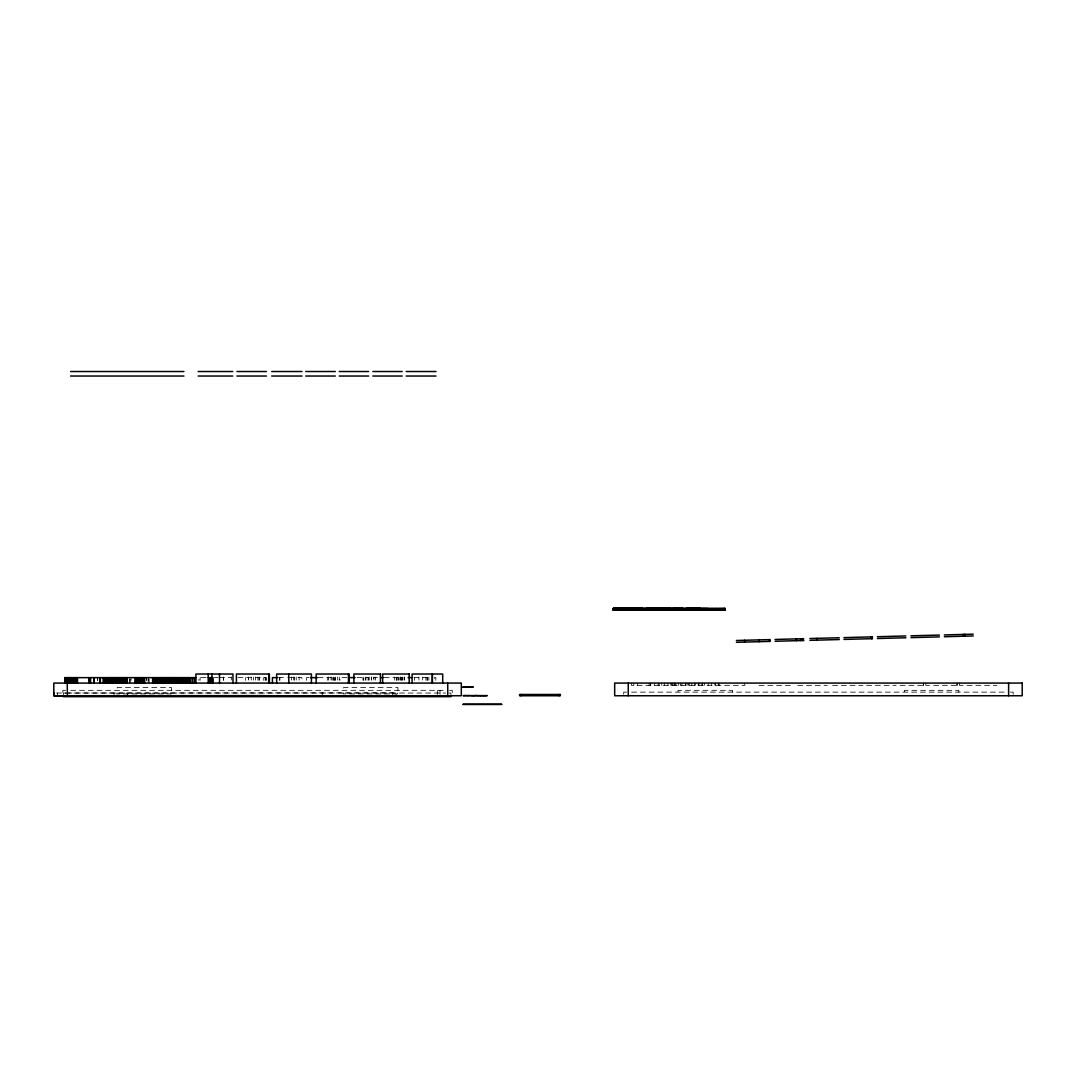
<?xml version="1.0" encoding="UTF-8"?>
<svg xmlns="http://www.w3.org/2000/svg" width="1076" height="1076" viewBox="0 0 1076 1076"><rect width="100%" height="100%" fill="white"/><g stroke="black" fill="none" stroke-linecap="round" stroke-linejoin="round"><path stroke-width="0.75" stroke-dasharray="5 3.75" d="M205.973 677.638L198.912 677.638L198.912 680.355M214.433 677.638L218.186 677.638M219.571 677.624L231.69 677.624M237.904 677.624L266.27 677.624L266.27 680.341M278.536 677.624L287.359 677.624M289.269 677.624L301.858 677.624L301.858 680.341M308.758 677.624L306.499 677.624L306.499 680.341M318.012 677.611L335.12 677.611L335.12 680.328M346.97 677.611L339.989 677.611L339.989 680.328M357.071 677.611L368.449 677.611L368.449 680.328M377.528 677.611L373.547 677.611L373.547 680.328M384.24 677.611L401.994 677.611L401.994 680.328M413.87 677.611L429.983 677.598M759.051 685.345L793.617 685.345M797.787 685.345L827.323 685.345M832.582 685.345L862.912 685.331M866.637 685.331L896.16 685.331M900.128 685.331L929.503 685.331M933.686 685.331L963.06 685.331M967.068 685.331L996.887 685.331M65.649 690.321L62.852 690.321L62.852 695.755M70.734 690.321L444.388 690.321M449.472 690.321L452.27 690.321L452.27 695.755M626.528 692.124L623.73 692.124L623.73 695.755M631.612 692.124L1005.266 692.124M1010.351 692.124L1013.148 692.124L1013.148 695.755M56.477 693.038L396.076 692.85L396.076 695.567M65.999 693.038L63.323 693.038L63.323 696.656M66.941 693.038L445.625 693.038M449.109 693.038L450.911 693.038L450.911 696.656M392.471 692.85L392.484 695.567M322.289 692.89L322.289 695.607M127.587 692.998L127.587 695.715M114.002 692.998L114.002 695.715M57.405 693.038L57.405 695.755M959.362 683.072L959.362 685.331M958.797 692.124L958.797 690.321L904.486 690.321L904.486 692.124M957.156 683.072L957.156 685.331M956.941 683.072L956.941 685.331M925.804 683.072L925.804 685.331M923.598 683.072L923.598 685.331M923.396 683.072L923.396 685.331M744.834 683.072L744.834 685.331L631.451 685.331L631.451 683.072M732.406 692.124L732.406 690.321L678.068 690.321L678.068 692.124M719.064 683.072L719.064 685.331M718.755 683.072L718.755 685.331M715.284 683.072L715.284 685.331M714.989 683.072L714.989 685.331M711.693 683.072L711.693 685.331M708.223 683.072L708.223 685.331M704.605 683.072L704.592 685.331M702.238 683.072L702.238 685.331M701.996 683.072L701.996 685.331M698.943 683.072L698.943 685.331M698.674 683.072L698.674 685.331M698.216 683.072L698.216 685.331M695.096 683.072L695.123 685.331M694.867 683.072L694.867 685.331M691.787 683.072L691.787 685.331M689.084 683.072L689.084 685.331M688.842 683.072L688.842 685.331M687.147 683.072L687.147 685.331M685.789 683.072L685.789 685.331M685.52 683.072L685.52 685.331M681.942 683.072L681.942 685.331M680.395 683.072L680.395 685.331M678.633 683.072L678.633 685.331M675.957 683.072L675.957 685.331M674.948 683.072L674.948 685.331M674.289 683.072L674.289 685.331M674.127 683.072L674.127 685.331M672.285 683.072L672.285 685.331M671.747 683.072L671.747 685.331M670.805 683.072L670.805 685.331M667.994 683.072L667.994 685.331M664.322 683.072L664.322 685.331M661.807 683.072L661.807 685.331M659.144 683.072L659.144 685.331M658.176 683.072L658.176 685.331M654.329 683.072L654.329 685.331M650.388 683.072L650.388 685.331M649.084 683.072L649.084 685.331M637.436 683.072L637.436 685.331M633.858 683.072L633.858 685.331M440.044 690.321L440.044 694.397M437.327 690.321L437.327 694.397M435.834 680.314L435.834 677.598L434.422 677.598L434.475 680.314M428.867 677.033L428.867 680.059M427.589 677.598L427.589 680.328M427.091 677.598L427.091 680.328M425.894 677.598L425.894 680.328M422.693 677.033L422.693 680.059M418.941 677.033L418.941 680.059M414.489 677.611L414.489 680.328M404.32 677.033L404.32 680.059M404.173 677.033L404.173 680.059M402.693 677.033L402.693 680.059M401.617 677.611L401.617 680.328M400.339 677.033L400.339 680.059M400.097 677.033L400.097 680.059M398.806 677.611L398.806 680.328M397.985 677.033L397.985 680.059M397.932 690.321L397.932 687.604L343.594 687.604L343.594 690.321M397.474 693.038L397.474 693.939L343.163 693.939L343.163 693.038M396.842 677.611L396.842 680.328M396.614 677.611L396.614 680.328M394.69 677.033L394.69 680.059M375.403 677.033L375.551 680.059M373.923 677.033L373.923 680.059M371.57 677.033L371.57 680.059M371.328 677.033L371.328 680.059M369.216 677.033L369.216 680.059M368.059 677.611L368.059 680.328M365.921 677.033L365.921 680.059M365.248 677.611L365.248 680.328M363.285 677.611L363.285 680.328M363.056 677.611L363.056 680.328M339.303 677.033L339.303 680.059M337.703 677.033L337.703 680.059M335.295 677.033L335.295 680.059M334.676 677.611L334.703 680.328M333.95 677.611L333.95 680.341M333.237 677.033L333.237 680.059M332.081 677.611L332.081 680.341M331.045 677.033L331.045 680.059M328.301 677.033L328.22 680.059M327.83 677.611L327.83 680.341M299.128 677.033L299.128 680.059M296.223 677.033L296.223 680.059M294.313 677.624L294.313 680.341M293.788 677.033L293.788 680.059M291.435 677.033L291.435 680.059M279.921 677.624L279.921 680.341M279.558 677.624L279.558 680.341M265.866 677.624L265.826 680.341M265.113 677.624L265.113 680.341M263.243 677.624L263.243 680.341M259.518 677.033L259.518 680.059M258.993 677.624L258.993 680.341M257.931 677.033L257.931 680.059M255.523 677.033L255.523 680.059M253.465 677.033L253.465 680.059M251.273 677.033L251.273 680.059M245.341 677.624L245.341 680.341M231.313 677.033L231.313 680.059M223.539 677.624L223.539 680.355M223.337 677.033L223.337 680.059M200.109 677.638L200.109 680.355M171.528 690.321L171.528 687.604L117.203 687.604L117.203 690.321M171.084 693.038L171.084 693.939L116.746 693.939L116.746 693.038M149.134 678.996L149.134 683.072M148.596 677.638L148.596 680.355M148.111 678.996L148.138 683.072M146.753 677.638L146.753 680.355M146.605 677.638L146.605 680.355M131.084 677.638L131.084 680.355M130.061 678.996L130.102 683.072M129.766 678.996L129.752 683.072M129.685 678.996L129.685 683.072M97.66 677.638L97.66 680.355M97.459 677.638L97.513 680.355M650.698 685.331L650.698 683.072L650.563 685.331M248.529 680.059L248.529 677.033L248.448 680.059"/><path stroke-width="1.5" d="M736.374 640.489L769.986 639.588L770.039 641.404L736.414 642.305M775.097 639.453L803.691 638.687M809.865 638.525L839.28 637.745M843.907 637.611L872.515 636.857M877.397 636.723L905.831 635.956M910.928 635.822L939.375 635.069M944.311 634.934L973.188 634.154M775.137 641.269L803.745 640.502M809.919 640.341L839.32 639.548M843.961 639.426L872.569 638.66M877.438 638.525L905.884 637.772M910.982 637.638L939.429 636.871M944.365 636.736L973.242 635.97M70.572 371.516L183.956 371.516M198.186 371.516L232.739 371.516M236.922 371.516L266.445 371.516M271.717 371.516L302.033 371.516M305.759 371.516L335.295 371.516M339.249 371.516L368.624 371.516M372.807 371.516L402.182 371.516M406.19 371.516L436.009 371.516M70.572 376.035L183.956 376.035M198.186 376.035L232.739 376.035M236.922 376.035L266.445 376.035M271.717 376.035L302.033 376.035M305.759 376.035L335.295 376.035M339.249 376.035L368.624 376.035M372.807 376.035L402.182 376.035M406.19 376.035L436.009 376.035M725.143 610.24L613.145 610.24L613.185 608.424L725.143 608.424L725.116 610.24L724.915 608.424M380.581 674.02L353.883 674.02L353.883 683.072M409.351 674.02L382.652 674.02L382.652 683.072M64.91 683.072L64.91 677.638L195.926 677.638M208.206 677.638L212.792 677.638L212.698 683.072L212.604 677.638M277.487 677.624L272.443 677.624L272.443 683.058M310.386 677.624L317.46 677.624M348.584 677.611L355.08 677.611M380.527 677.611L383.137 677.611M408.113 677.611L411.503 677.611M463.433 687.201L462.667 687.201L463.554 687.013M54.284 693.038L53.8 695.755L461.322 695.755L461.322 683.072L53.8 683.072L53.8 695.755L265.153 695.634M463.326 695.567L466.688 695.567L463.326 695.755M467.213 695.567L470.051 695.567L467.213 695.755M470.696 695.567L473.615 695.567M474.099 695.567L476.937 695.567M477.421 695.567L480.273 695.567M480.784 695.567L483.622 695.567M484.119 695.567L487.011 695.567M470.696 695.755L473.615 695.755M474.099 695.755L476.829 695.567M477.421 695.755L480.273 695.755M480.784 695.755L483.622 695.755M484.119 695.755L487.011 695.755M63.323 696.656L450.911 696.656M463.097 704.175L501.712 704.175M463.097 704.484L501.712 704.484M964.957 634.383L964.997 636.185M964.459 634.396L964.5 636.198M963.262 634.423L963.302 636.239M872.111 636.857L872.152 638.673M871.358 636.884L871.412 638.687M816.98 638.337L817.034 640.153M803.288 638.7L803.342 640.516M802.535 638.727L802.588 640.529M800.665 638.767L800.719 640.583M796.428 638.888L796.469 640.691M769.488 639.601L769.528 641.417M758.997 639.884L759.037 641.7M744.552 640.274L744.605 642.09M1008.615 683.072L1008.615 695.755M724.807 608.424L724.807 610.24M724.309 608.424L724.309 610.24M723.395 608.424L723.395 610.24M722.426 608.424L722.426 610.24M721.377 608.424L721.377 610.24M720.274 608.424L720.274 610.24M719.118 608.424L719.118 610.24M717.921 608.424L717.921 610.24M716.67 608.424L716.67 610.24M715.392 608.424L715.392 610.24M714.074 608.424L714.074 610.24M712.729 608.424L712.729 610.24M711.357 608.424L711.357 610.24M709.972 608.424L709.972 610.24M708.586 608.424L708.586 610.24M707.779 608.424L707.779 610.24M707.201 608.424L707.201 610.24M706.636 608.424L706.636 610.24M706.098 608.424L706.098 610.24M705.547 608.424L705.547 610.24M705.009 608.424L705.009 610.24M704.484 608.424L704.484 610.24M703.96 608.424L703.96 610.24M703.435 608.424L703.435 610.24M702.924 608.424L702.924 610.24M702.399 608.424L702.399 610.24M701.888 608.424L701.888 610.24M701.364 608.424L701.364 610.24M700.839 608.424L700.839 610.24M700.436 608.424L700.436 610.24M700.18 608.424L700.18 610.24M699.925 608.424L699.925 610.24M699.682 608.424L699.682 610.24M699.44 608.424L699.44 610.24M699.212 608.424L699.212 610.24M698.983 608.424L698.983 610.24M698.768 608.424L698.768 610.24M698.553 608.424L698.553 610.24M698.337 608.424L698.337 610.24M698.122 608.424L698.122 610.24M697.92 608.424L697.92 610.24M697.53 608.424L697.732 610.24M697.342 608.424L697.342 610.24M697.113 608.424L697.113 610.24M696.912 608.424L696.912 610.24M696.75 608.424L696.75 610.24M696.468 608.424L696.602 610.24M696.374 608.424L696.199 610.24M695.997 608.424L695.97 610.24M695.943 608.424L695.742 610.24L695.526 608.424M695.284 608.424L695.405 610.24M695.177 608.424L695.177 610.24M695.056 608.424L694.921 610.24L694.652 608.424M694.504 608.424L694.504 610.24M694.181 608.424L694.356 610.24M694.007 608.424L694.007 610.24M693.818 608.424L693.818 610.24M693.617 608.424L693.617 610.24M693.401 608.424L693.401 610.24M693.159 608.424L693.159 610.24M692.917 608.424L692.917 610.24M692.648 608.424L692.648 610.24M692.204 608.424L692.352 610.24M692.056 608.424L692.056 610.24M691.72 608.424L691.895 610.24M691.559 608.424L691.559 610.24M691.37 608.424L691.37 610.24M691.182 608.424L691.182 610.24M690.967 608.424L690.967 610.24M690.752 608.424L690.752 610.24M690.55 608.424L690.55 610.24M690.348 608.424L690.16 610.24M689.972 608.424L689.972 610.24M689.797 608.424L689.797 610.24M689.622 608.424L689.46 610.24M689.299 608.424L689.299 610.24M689.003 608.424L689.003 610.24M688.734 608.424L688.734 610.24M688.479 608.424L688.479 610.24M688.236 608.424L688.236 610.24M688.021 608.424L688.021 610.24M687.833 608.424L687.833 610.24M687.483 608.424L687.645 610.24M687.335 608.424L687.335 610.24M687.066 608.424L687.201 610.24M686.891 608.424L686.945 610.24M686.73 608.424L686.676 610.24M686.058 608.424L686.058 610.24M685.372 608.424L685.372 610.24M684.686 608.424L684.686 610.24M684 608.424L684 610.24M683.179 608.424L683.179 610.24M683.018 608.424L683.004 610.24M682.789 610.24L682.803 608.424L682.587 610.24M682.466 608.424L682.332 610.24L682.184 608.424M681.848 608.424L682.023 610.24M681.713 608.424L681.713 610.24M681.565 608.424L681.404 610.24M681.242 608.424L681.242 610.24M681.068 608.424L681.068 610.24M680.893 608.424L680.893 610.24M680.503 608.424L680.705 610.24M680.288 608.424L680.288 610.24M680.072 608.424L680.072 610.24M679.924 608.424L679.924 610.24M679.763 608.424L679.763 610.24M679.548 608.424L679.548 610.24M679.36 608.424L679.158 610.24M678.969 608.424L678.969 610.24M678.795 608.424L678.795 610.24M678.606 608.424L678.606 610.24M678.418 608.424L678.418 610.24M678.23 608.424L678.028 610.24M677.84 608.424L677.84 610.24M677.651 608.424L677.651 610.24M677.476 608.424L677.476 610.24M677.288 608.424L677.288 610.24M677.1 608.424L676.898 610.24M676.71 608.424L676.71 610.24M676.522 608.424L676.522 610.24M676.333 608.424L676.333 610.24M676.158 608.424L676.158 610.24M675.97 608.424L675.97 610.24M675.768 608.424L675.58 610.24M675.392 608.424L675.392 610.24M675.203 608.424L675.203 610.24M675.015 608.424L675.015 610.24M674.84 608.424L674.84 610.24M674.639 608.424L674.45 610.24M674.262 608.424L674.262 610.24M674.074 608.424L674.06 610.24M673.885 608.424L673.885 610.24M673.697 608.424L673.697 610.24M673.32 608.424L673.32 610.24M673.119 608.424L673.119 610.24M672.769 608.424L672.769 610.24M672.406 608.424L672.406 610.24M672.016 608.424L672.016 610.24M671.639 608.424L671.639 610.24M671.249 608.424L671.249 610.24M670.873 608.424L670.873 610.24M670.509 608.424L670.509 610.24M670.187 608.424L670.187 610.24M669.958 608.424L669.985 610.24L669.77 608.424M669.702 608.424L669.514 610.24M669.406 608.424L669.285 610.24M669.151 608.424L669.151 610.24M669.003 608.424L668.842 610.24M668.667 608.424L668.667 610.24M668.532 608.424L668.532 610.24L668.223 608.424M668.062 608.424L668.062 610.24M667.887 608.424L667.887 610.24M667.712 608.424L667.51 610.24M667.322 608.424L667.322 610.24M667.107 608.424L667.107 610.24M666.891 608.424L666.891 610.24M666.743 608.424L666.743 610.24M666.582 608.424L666.367 610.24M666.178 608.424L666.178 610.24M665.977 608.424L665.977 610.24M665.788 608.424L665.788 610.24M665.614 608.424L665.614 610.24M665.425 608.424L665.425 610.24M665.049 608.424L665.237 610.24M664.847 608.424L664.847 610.24M664.659 608.424L664.659 610.24M664.47 608.424L664.47 610.24M664.295 608.424L664.295 610.24M664.107 608.424L663.919 610.24M663.717 608.424L663.717 610.24M663.529 608.424L663.529 610.24M663.341 608.424L663.341 610.24M663.152 608.424L663.152 610.24M662.977 608.424L662.789 610.24M662.587 608.424L662.587 610.24M662.399 608.424L662.399 610.24M662.211 608.424L662.211 610.24M662.022 608.424L662.022 610.24M661.834 608.424L661.834 610.24M661.646 608.424L661.458 610.24M661.269 608.424L661.269 610.24M661.054 608.424L661.041 610.24M660.893 608.424L660.879 610.24M660.704 608.424L660.583 610.24L660.328 608.424M660.139 608.424L660.139 610.24M659.938 608.424L659.938 610.24M659.736 608.424L659.736 610.24M659.521 608.424L659.521 610.24M659.306 608.424L659.306 610.24M659.09 608.424L659.09 610.24M658.862 608.424L658.862 610.24M658.633 608.424L658.633 610.24M658.391 608.424L658.391 610.24M658.149 608.424L658.149 610.24M657.92 608.424L657.92 610.24M657.692 608.424L657.692 610.24M657.476 608.424L657.476 610.24M657.261 608.424L657.261 610.24M657.059 608.424L657.059 610.24M656.871 608.424L656.871 610.24M656.71 608.424L656.683 610.24M656.441 608.424L656.36 610.24M656.226 608.424L656.199 610.24M656.024 608.424L655.943 610.24M655.741 608.424L655.62 610.24M655.499 608.424L655.499 610.24M655.378 608.424L655.244 610.24M655.109 608.424L654.961 610.24M654.813 608.424L654.813 610.24M654.49 608.424L654.652 610.24M654.329 608.424L654.329 610.24M654.141 608.424L654.141 610.24M654.006 608.424L653.858 610.24M653.67 608.424L653.67 610.24M653.522 608.424L653.522 610.24M653.361 608.424L653.199 610.24M653.038 608.424L653.038 610.24M652.863 608.424L652.702 610.24M652.54 608.424L652.54 610.24M652.379 608.424L652.379 610.24M652.204 608.424L652.029 610.24M651.854 608.424L651.854 610.24M651.666 608.424L651.666 610.24M651.518 608.424L651.357 610.24M651.195 608.424L651.195 610.24M650.993 608.424L650.993 610.24M650.805 608.424L650.805 610.24M650.455 608.424L650.63 610.24M650.281 608.424L650.281 610.24M650.119 608.424L650.119 610.24M649.823 608.424L649.971 610.24M649.635 608.424L649.635 610.24M649.447 608.424L649.447 610.24M649.272 608.424L649.11 610.24M648.949 608.424L648.949 610.24M648.801 608.424L648.801 610.24M648.465 608.424L648.626 610.24M648.303 608.424L648.303 610.24M648.142 608.424L648.008 610.24M647.86 610.24L647.86 608.424L647.591 610.24M647.443 608.424L647.443 610.24M647.295 608.424L647.16 610.24M647.026 608.424L646.905 610.24M646.797 608.424L646.703 610.24M646.609 608.424L646.434 610.24M646.367 608.424L646.219 610.24M646.111 608.424L646.138 610.24M645.654 608.424L645.654 610.24M645.129 608.424L645.129 610.24M644.618 608.424L644.618 610.24M644.134 608.424L644.134 610.24M643.636 608.424L643.636 610.24M643.152 608.424L643.152 610.24M642.668 608.424L642.668 610.24M642.56 608.424L642.56 610.24M642.278 608.424L642.184 610.24M642.076 610.24L641.955 608.424L641.794 610.24M641.632 608.424L641.632 610.24M641.457 608.424L641.296 610.24M641.135 608.424L641.135 610.24M640.973 608.424L640.973 610.24M640.812 608.424L640.65 610.24M640.489 608.424L640.489 610.24M640.314 608.424L640.153 610.24M639.991 608.424L639.991 610.24M639.843 608.424L639.843 610.24M639.548 608.424L639.548 610.24M639.373 608.424L639.373 610.24M639.023 608.424L639.211 610.24M638.862 608.424L638.862 610.24M638.687 608.424L638.687 610.24M638.512 608.424L638.35 610.24M638.176 608.424L638.176 610.24M638.001 608.424L638.001 610.24M637.839 608.424L637.839 610.24M637.49 608.424L637.651 610.24M637.315 608.424L637.315 610.24M637.14 608.424L637.14 610.24M636.804 608.424L636.979 610.24M636.629 608.424L636.629 610.24M636.454 608.424L636.454 610.24M636.118 608.424L636.279 610.24M635.943 608.424L635.943 610.24M635.768 608.424L635.768 610.24M635.607 608.424L635.607 610.24M635.418 608.424L635.257 610.24M635.082 608.424L635.082 610.24M634.827 608.424L634.827 610.24M634.665 608.424L634.665 610.24M634.504 608.424L634.342 610.24M634.181 608.424L634.181 610.24M634.02 608.424L634.02 610.24M633.858 608.424L633.683 610.24M633.522 608.424L633.522 610.24M633.361 610.24L633.199 608.424L633.159 610.24M632.876 608.424L632.93 610.24M632.701 608.424L632.648 610.24M632.365 608.424L632.365 610.24M632.204 608.424L632.204 610.24M631.908 608.424L632.056 610.24M631.76 608.424L631.76 610.24M631.477 608.424L631.612 610.24M631.182 608.424L631.33 610.24M630.966 608.424L630.966 610.24M630.751 608.424L630.751 610.24M630.523 608.424L630.523 610.24M630.307 608.424L630.307 610.24M630.092 608.424L630.092 610.24M629.877 608.424L629.877 610.24M629.662 608.424L629.662 610.24M629.447 608.424L629.447 610.24M629.231 608.424L629.231 610.24M629.016 608.424L629.016 610.24M628.801 608.424L628.801 610.24M628.586 608.424L628.586 610.24M628.371 608.424L628.371 610.24M628.263 683.072L628.263 695.755M628.155 608.424L628.155 610.24M627.94 608.424L627.94 610.24M627.725 608.424L627.725 610.24M627.51 608.424L627.51 610.24M627.308 608.424L627.308 610.24M627.093 608.424L627.093 610.24M626.878 608.424L626.878 610.24M626.662 608.424L626.662 610.24M626.447 608.424L626.447 610.24M626.232 608.424L626.017 610.24M625.802 608.424L625.802 610.24M625.6 608.424L625.6 610.24M625.385 608.424L625.385 610.24M625.169 608.424L625.169 610.24M624.954 608.424L624.954 610.24M624.752 608.424L624.752 610.24M624.537 608.424L624.537 610.24M624.322 608.424L624.322 610.24M624.107 608.424L624.107 610.24M623.905 608.424L623.905 610.24M623.69 608.424L623.69 610.24M623.475 608.424L623.475 610.24M623.273 608.424L623.273 610.24M623.058 608.424L623.058 610.24M622.856 608.424L622.856 610.24M622.426 608.424L622.641 610.24M622.224 608.424L622.224 610.24M622.009 608.424L622.009 610.24M621.807 608.424L621.807 610.24M621.592 608.424L621.592 610.24M621.39 608.424L621.39 610.24M621.188 608.424L621.188 610.24M620.973 608.424L620.973 610.24M620.771 608.424L620.771 610.24M620.556 608.424L620.556 610.24M620.354 608.424L620.354 610.24M620.153 608.424L620.153 610.24M619.937 608.424L619.937 610.24M619.736 608.424L619.534 610.24M619.319 608.424L619.319 610.24M619.184 608.424L619.184 610.24M619.063 608.424L618.929 610.24M618.794 608.424L618.673 610.24M618.539 610.24L618.404 608.424L618.283 610.24M618.028 608.424L618.149 610.24M617.906 608.424L617.772 610.24M617.651 608.424L617.57 610.24M617.315 608.424L617.395 610.24M617.234 608.424L617.073 610.24M616.992 608.424L616.898 610.24L616.669 608.424M616.44 608.424L616.588 610.24M616.185 610.24L616.239 608.424L616.01 610.24M615.768 608.424L615.741 610.24L615.66 608.424M615.378 608.424L615.378 610.24M615.19 608.424L615.19 610.24M615.015 608.424L614.84 610.24M614.665 608.424L614.665 610.24M614.49 608.424L614.49 610.24M614.302 608.424L614.302 610.24M614.127 608.424L614.006 610.24M613.871 608.424L613.791 610.24M613.602 608.424L613.535 610.24M613.36 608.424L613.333 610.24M558.995 694.477L558.995 695.755M520.959 694.477L520.959 695.755M447.737 683.072L447.737 695.755M442.693 683.072L442.693 674.02L412.095 674.02L412.095 683.072M432.418 674.02L432.418 683.072M432.256 674.02L432.256 683.072M409.189 674.02L409.189 683.072M380.42 674.02L380.42 683.072M349.175 683.072L349.175 674.02L316.183 674.02L316.183 683.072M348.463 674.02L348.463 683.072M311.408 683.072L311.408 674.02L276.653 674.02L276.653 683.072M288.691 674.02L288.852 683.072M269.404 683.072L269.404 674.02L236.411 674.02L236.411 683.072M268.691 674.02L268.691 683.072M232.981 683.072L232.981 674.02L195.926 674.02L195.926 683.072M219.517 674.02L219.517 683.072M211.945 674.02L211.945 678.539M211.676 677.638L211.676 683.072M210.479 677.638L210.479 683.072M209.188 677.638L209.188 683.072M208.206 674.02L208.206 683.072M194.595 677.638L194.595 683.072M192.765 677.638L192.765 683.072M190.923 677.638L190.923 683.072M189.86 677.638L189.86 683.072M189.107 677.638L189.107 683.072M188.367 677.638L188.367 683.072M187.641 677.638L187.641 683.072M186.928 677.638L186.928 683.072M186.215 677.638L186.215 683.072M185.516 677.638L185.516 683.072M184.83 677.638L184.83 683.072M184.144 677.638L184.144 683.072M183.458 677.638L183.458 683.072M182.772 677.638L182.772 683.072M182.086 677.638L182.086 683.072M181.4 677.638L181.4 683.072M180.701 677.638L180.701 683.072M180.163 677.638L180.163 683.072M179.826 677.638L179.826 683.072M179.504 677.638L179.504 683.072M179.181 677.638L179.181 683.072M178.858 677.638L178.858 683.072M178.562 677.638L178.562 683.072M178.253 677.638L178.253 683.072M177.97 677.638L177.97 683.072M177.674 677.638L177.674 683.072M177.406 677.638L177.406 683.072M177.123 677.638L177.123 683.072M176.854 677.638L176.854 683.072M176.599 677.638L176.599 683.072M176.343 677.638L176.343 683.072M176.087 677.638L176.087 683.072M175.778 677.638L175.778 683.072M175.523 677.638L175.523 683.072M175.294 677.638L175.294 683.072M175.106 677.638L175.106 683.072M174.944 677.638L174.796 683.072M174.675 677.638L174.568 683.072L174.339 677.638M174.191 677.638L174.191 683.072M174.083 677.638L173.935 683.072M173.855 677.638L173.814 683.072M173.532 677.638L173.532 683.072M173.37 677.638L173.223 683.072M173.061 677.638L173.061 683.072M172.9 677.638L172.9 683.072M172.725 677.638L172.537 683.072M172.348 677.638L172.348 683.072M172.147 677.638L172.147 683.072M171.918 677.638L171.918 683.072M171.689 677.638L171.689 683.072M171.434 677.638L171.434 683.072M171.165 677.638L171.165 683.072M170.882 677.638L170.882 683.072M170.573 677.638L170.573 683.072M170.237 677.638L170.237 683.072M169.887 677.638L169.887 683.072M169.51 677.638L169.51 683.072M169.309 677.638L169.309 683.072M169.107 677.638L169.107 683.072M168.892 677.638L168.892 683.072M168.676 677.638L168.676 683.072M168.448 677.638L168.448 683.072M168.219 677.638L168.219 683.072M167.964 677.638L167.964 683.072M167.668 677.638L167.668 683.072M167.399 677.638L167.399 683.072M167.116 677.638L167.116 683.072M166.861 677.638L166.861 683.072M166.605 677.638L166.605 683.072M166.363 677.638L166.363 683.072M166.134 677.638L166.134 683.072M165.906 677.638L165.906 683.072M165.691 677.638L165.691 683.072M165.475 677.638L165.475 683.072M165.085 677.638L165.085 683.072M164.722 677.638L164.722 683.072M164.386 677.638L164.386 683.072M164.077 677.638L164.077 683.072M163.794 677.638L163.794 683.072M163.525 677.638L163.525 683.072M163.296 677.638L163.296 683.072M163.068 677.638L163.068 683.072M162.691 677.638L162.879 683.072M162.53 677.638L162.53 683.072M162.382 677.638L162.247 683.072M162.072 677.638L162.072 683.072M161.884 677.638L161.965 683.072M161.723 683.072L161.575 677.638L161.467 683.072M161.198 677.638L161.198 683.072M160.284 677.638L160.284 683.072M159.382 677.638L159.382 683.072M158.481 677.638L158.481 683.072M157.567 677.638L157.567 683.072M157.352 677.638L157.392 683.072M157.096 683.072L156.612 677.638M156.45 677.638L156.571 683.072M156.276 677.638L156.276 683.072M156.087 677.638L156.087 683.072M155.872 677.638L155.872 683.072M155.643 677.638L155.643 683.072M155.455 677.638L155.455 683.072M155.052 677.638L155.267 683.072M154.836 677.638L154.836 683.072M154.608 677.638L154.608 683.072M154.366 677.638L154.366 683.072M154.124 677.638L154.124 683.072M153.855 677.638L153.855 683.072M153.586 677.638L153.586 683.072M153.29 677.638L153.29 683.072M153.088 677.638L153.088 683.072M152.886 677.638L152.886 683.072M152.604 677.638L152.604 683.072M144.52 677.638L144.52 683.072M144.386 677.638L144.386 683.072M144.103 677.638L144.103 683.072M143.659 677.638L143.659 683.072M143.175 677.638L143.175 683.072M142.664 677.638L142.664 683.072M142.153 677.638L142.153 683.072M141.642 677.638L141.642 683.072M141.144 677.638L141.144 683.072M140.674 677.638L140.674 683.072M140.243 677.638L140.243 683.072M139.988 677.638L139.947 683.072M139.759 677.638L139.611 683.072L139.476 677.638M139.208 677.638L139.208 683.072M139.06 677.638L139.06 683.072M138.871 677.638L138.683 683.072M138.468 677.638L138.468 683.072M138.239 677.638L138.239 683.072M138.051 677.638L138.051 683.072M137.863 677.638L137.863 683.072M137.647 677.638L137.647 683.072M137.432 677.638L137.432 683.072M137.203 677.638L137.203 683.072M136.975 677.638L136.975 683.072M136.719 677.638L136.719 683.072M136.45 677.638L136.45 683.072M136.181 677.638L136.181 683.072M135.885 677.638L135.885 683.072M135.697 677.638L135.697 683.072M135.495 677.638L135.495 683.072M135.199 677.638L135.199 683.072M127.291 677.638L127.291 683.072M127.008 677.638L126.981 683.072M126.726 677.638L126.726 683.072M126.443 677.638L126.443 683.072M126.161 677.638L126.161 683.072M125.879 677.638L125.879 683.072M125.583 677.638L125.583 683.072M125.287 677.638L125.287 683.072M124.991 677.638L124.991 683.072M124.681 677.638L124.681 683.072M124.359 677.638L124.359 683.072M124.049 677.638L124.049 683.072M123.753 677.638L123.753 683.072M123.471 677.638L123.471 683.072M123.189 677.638L123.189 683.072M122.92 677.638L122.92 683.072M122.664 677.638L122.664 683.072M122.382 677.638L122.449 683.072M122.274 677.638L122.287 683.072M121.884 677.638L122.059 683.072M121.776 677.638L121.669 683.072M121.548 683.072L121.44 677.638L121.306 683.072M121.023 677.638L121.171 683.072M120.862 677.638L120.862 683.072M120.525 677.638L120.7 683.072M120.337 677.638L120.337 683.072M120.149 677.638L120.149 683.072M119.947 677.638L119.947 683.072M119.745 677.638L119.745 683.072M119.53 677.638L119.53 683.072M119.302 677.638L119.302 683.072M119.073 677.638L119.073 683.072M118.885 677.638L118.885 683.072M118.683 677.638L118.683 683.072M118.454 677.638L118.454 683.072M118.252 677.638L118.252 683.072M118.024 677.638L118.024 683.072M117.822 677.638L117.822 683.072M117.607 677.638L117.607 683.072M117.163 677.638L117.365 683.072M116.961 677.638L116.961 683.072M116.733 677.638L116.733 683.072M116.504 677.638L116.504 683.072M116.275 677.638L116.275 683.072M116.033 677.638L116.033 683.072M115.791 677.638L115.603 683.072M115.401 677.638L115.401 683.072M115.172 677.638L115.172 683.072M114.917 677.638L114.917 683.072M114.661 677.638L114.661 683.072M114.433 677.638L114.433 683.072M114.191 677.638L114.191 683.072M113.975 677.638L113.975 683.072M113.76 677.638L113.76 683.072M113.558 677.638L113.357 683.072M113.101 677.638L113.101 683.072M112.859 677.638L112.859 683.072M112.644 677.638L112.644 683.072M112.415 677.638L112.415 683.072M112.012 677.638L112.213 683.072M111.783 677.638L111.783 683.072M111.568 677.638L111.568 683.072M111.353 677.638L111.353 683.072M111.151 677.638L111.151 683.072M110.962 677.638L110.962 683.072M110.774 677.638L110.774 683.072M110.599 677.638L110.599 683.072M110.424 677.638L110.223 683.072M110.021 677.638L110.021 683.072M109.846 677.638L109.846 683.072M109.671 677.638L109.671 683.072M109.523 677.638L109.375 683.072M109.241 677.638L109.16 683.072M108.999 677.638L108.878 683.072M108.73 677.638L108.811 683.072M108.42 677.638L108.515 683.072M108.299 677.638L108.299 683.072M107.856 677.638L107.856 683.072M107.17 677.638L107.17 683.072M106.497 677.638L106.497 683.072M105.852 677.638L105.852 683.072M105.206 677.638L105.206 683.072M104.56 677.638L104.56 683.072M103.78 677.638L103.928 683.072M103.619 677.638L103.619 683.072M103.283 677.638L103.283 683.072M100.391 677.638L100.391 683.072M100.189 677.638L100.189 683.072M100.028 677.638L100.028 683.072M93.908 677.638L93.908 683.072M93.787 677.638L93.787 683.072M90.505 677.638L90.505 683.072M90.344 677.638L90.317 683.072M88.757 677.638L88.757 683.072M77.485 677.638L77.485 683.072M77.203 677.638L77.203 683.072M76.934 677.638L76.934 683.072M76.652 677.638L76.652 683.072M76.383 677.638L76.383 683.072M76.1 677.638L76.1 683.072M75.831 677.638L75.831 683.072M75.562 677.638L75.562 683.072M75.28 677.638L75.28 683.072M75.011 677.638L75.011 683.072M74.742 677.638L74.742 683.072M74.459 677.638L74.459 683.072M74.19 677.638L74.19 683.072M73.921 677.638L73.921 683.072M73.652 677.638L73.652 683.072M72.751 677.638L72.576 683.072M72.415 677.638L72.415 683.072M72.24 677.638L72.24 683.072M71.904 677.638L72.065 683.072M71.729 677.638L71.729 683.072M71.554 677.638L71.554 683.072M71.218 677.638L71.393 683.072M71.056 677.638L71.056 683.072M70.787 677.638L70.895 683.072M70.68 677.638L70.559 683.072M70.451 677.638L70.343 683.072M70.236 677.638L70.128 683.072M70.021 677.638L69.913 683.072M69.805 677.638L69.698 683.072M69.59 677.638L69.496 683.072L69.214 677.638M69.039 677.638L69.12 683.072M68.877 677.638L68.958 683.072M68.595 677.638L68.73 683.072M68.38 677.638L68.474 683.072M68.124 677.638L68.124 683.072M67.882 677.638L67.882 683.072M67.653 677.638L67.653 683.072M67.425 677.638L67.425 683.072M67.183 677.638L67.385 695.755M66.483 677.638L66.483 683.072M66.08 677.638L66.08 683.072M65.905 677.638L65.905 683.072M65.717 677.638L65.717 683.072M65.38 677.638L65.542 683.072M65.233 677.638L65.233 683.072M64.937 677.638L65.004 683.072M1022.2 683.072L614.678 683.072L614.678 695.755L1022.2 695.755L1022.2 683.072M473.077 687.013L463.931 687.013L473.05 687.013M560.34 694.477L519.614 694.477L519.6 695.755L560.34 695.755L560.354 694.477M686.367 610.24L686.34 608.424L686.273 610.24"/></g></svg>
